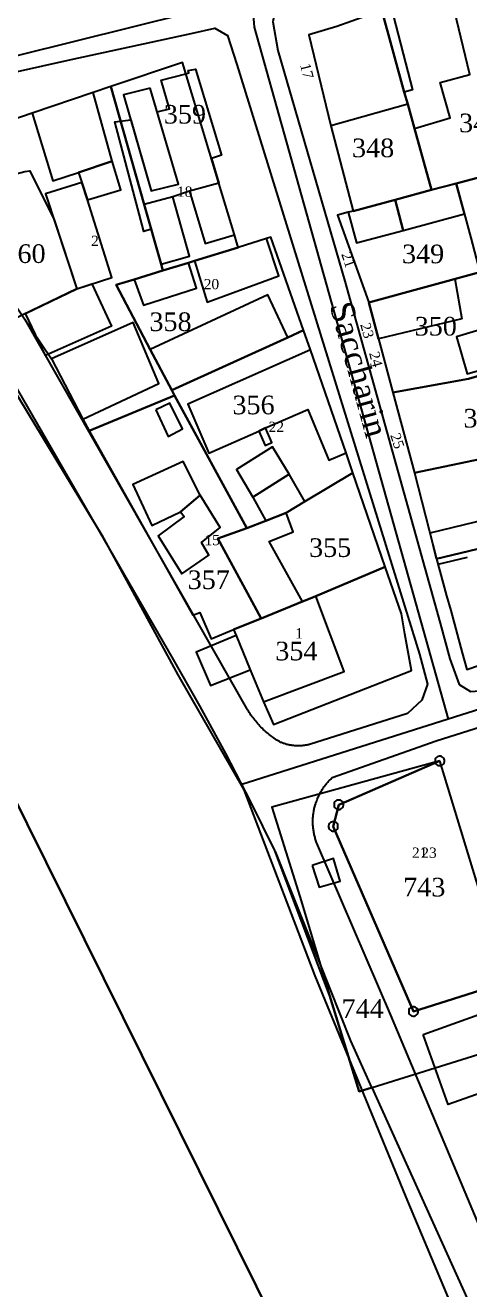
# Model space of a CAD drawing. Extents: x 351895 to 352714, y 545172 to 545744.
# Drawn here: x 352097.5 to 352145.3, y 545243.6 to 545379.3 of the extents above; entities that cross this region are included whole.
import ezdxf

# ---------------------------------------------------------------- set-up
doc = ezdxf.new("R2010")
doc.units = 0
doc.linetypes.add('CONTINU', pattern=[0])
doc.layers.get('0').update_dxf_attribs({"linetype": 'CONTINU'})
for name, color, linetype in [('1LIEUDIT', 7, 'CONTINU'), ('1PARCELLE', 7, 'CONTINU'), ('1SECTION', 7, 'CONTINU'), ('1SUBDSECT', 7, 'CONTINU'), ('1TRONFLUV', 7, 'CONTINU'), ('1ZONCOMM', 7, 'CONTINU'), ('3BATIDUR', 7, 'CONTINU'), ('3BATILEGER', 7, 'CONTINU'), ('3BORNE', 7, 'CONTINU'), ('3NUMVOIE', 7, 'CONTINU'), ('3PARCELLETEX', 7, 'CONTINU'), ('3SENTIER', 7, 'CONTINU'), ('3TOPOLINE', 7, 'CONTINU'), ('3ZONCOMMTEX', 7, 'CONTINU')]:
    doc.layers.add(name, color=color, linetype=linetype)
doc.styles.get("Standard").update_dxf_attribs({"font": 'Times New Roman'})

# ---------------------------------------------------------------- blocks, each defined once
blk = doc.blocks.new('BORLIPRO')
blk.add_lwpolyline([(-0.07, 0.5), (-0.19, 0.47), (-0.31, 0.4), (-0.4, 0.31), (-0.47, 0.19), (-0.5, 0.07), (-0.5, -0.07), (-0.47, -0.19), (-0.4, -0.31), (-0.31, -0.4), (-0.19, -0.47), (-0.07, -0.5), (0.07, -0.5), (0.19, -0.47), (0.31, -0.4), (0.4, -0.31), (0.47, -0.19), (0.5, -0.07), (0.5, 0.07), (0.47, 0.19), (0.4, 0.31), (0.31, 0.4), (0.19, 0.47), (0.07, 0.5)], close=True)

msp = doc.modelspace()

# ---------------------------------------------------------------- linework, layer by layer
at = {"layer": '1LIEUDIT'}
msp.add_lwpolyline([(352285.77, 545669.4), (352171.76, 545638.49), (352161.97, 545635.68), (351994.74, 545590.45), (351985.93, 545588), (351985.93, 545588), (351895.39, 545563.26), (351960.09, 545514.8), (352054.6, 545380.46), (352132.6, 545223.34), (352133.59, 545220.37), (352149.78, 545172.12), (352158.69, 545174.68), (352167.6, 545176.45), (352271.47, 545200.33)], dxfattribs=at)
at = {"layer": '1PARCELLE'}
for points in [[(352135.82, 545380.91), (352138.23, 545372.17), (352138.59, 545370.87), (352139.31, 545368.27), (352141.14, 545361.66), (352143.8, 545362.36), (352150.66, 545364.18), (352151.49, 545364.4), (352151.29, 545365.13), (352149.04, 545373.23), (352148.87, 545373.87), (352148.09, 545373.66), (352145.4, 545383.61), (352143.13, 545382.99), (352136.81, 545381.26), (352135.82, 545380.91)], [(352135.82, 545380.91), (352130.99, 545379.21), (352127.96, 545378.33), (352130.35, 545368.56), (352132.74, 545359.4), (352137.23, 545360.61), (352141.14, 545361.66), (352139.31, 545368.27), (352138.59, 545370.87), (352138.23, 545372.17), (352135.82, 545380.91)], [(352106.7, 545372.76), (352110.29, 545360.09), (352112.11, 545353.69), (352112.3, 545353.01), (352115.06, 545353.86), (352115.68, 545354.05), (352120.39, 545355.5), (352119.99, 545356.84), (352118.31, 545362.4), (352114.4, 545375.35), (352106.7, 545372.76)], [(352106.7, 545372.76), (352104.8, 545372.12), (352098.24, 545369.9), (352095.97, 545369.13), (352088.01, 545367.35), (352084.74, 545366.62), (352100.33, 545343.55), (352103.71, 545337.06), (352104.37, 545335.8), (352113.56, 545339.6), (352113.26, 545340.17), (352110.94, 545344.55), (352107.28, 545351.47), (352109.22, 545352.07), (352112.3, 545353.01), (352112.11, 545353.69), (352110.29, 545360.09), (352106.7, 545372.76)], [(352141.14, 545361.66), (352137.23, 545360.61), (352132.74, 545359.4), (352132.21, 545359.27), (352131.04, 545358.97), (352134.41, 545349.6), (352146.33, 545352.85), (352147.05, 545353.04), (352152.27, 545354.46), (352152.99, 545354.66), (352150.66, 545364.18), (352143.8, 545362.36), (352141.14, 545361.66)], [(352112.3, 545353.01), (352109.22, 545352.07), (352107.28, 545351.47), (352110.94, 545344.55), (352113.26, 545340.17), (352125.72, 545345.84), (352127.41, 545346.6), (352123.88, 545356.6), (352123.43, 545356.46), (352120.39, 545355.5), (352115.68, 545354.05), (352115.06, 545353.86), (352112.3, 545353.01)], [(352152.27, 545354.46), (352147.05, 545353.04), (352146.33, 545352.85), (352134.41, 545349.6), (352136.98, 545339.93), (352145.13, 545341.39), (352154.54, 545344.16), (352157.17, 545344.96), (352153.02, 545351.52), (352152.27, 545354.46)], [(352113.26, 545340.17), (352113.56, 545339.6), (352121.33, 545325.36), (352123.37, 545326.16), (352125.55, 545327.01), (352127.56, 545328.23), (352132.7, 545331.32), (352131.97, 545333.44), (352128.14, 545344.49), (352127.41, 545346.6), (352125.72, 545345.84), (352113.26, 545340.17)], [(352154.54, 545344.16), (352145.13, 545341.39), (352136.98, 545339.93), (352139.34, 545331.29), (352156.78, 545334.97), (352155.17, 545341.58), (352154.54, 545344.16)], [(352113.56, 545339.6), (352104.37, 545335.8), (352115.51, 545316.02), (352116.26, 545316.32), (352117.5, 545313.48), (352119.87, 545314.5), (352122.87, 545315.68), (352121.39, 545318.4), (352118.2, 545324.25), (352121.33, 545325.36), (352113.56, 545339.6)], [(352156.78, 545334.97), (352139.34, 545331.29), (352141.7, 545322.07), (352159.01, 545326.23), (352156.95, 545334.29), (352156.78, 545334.97)], [(352121.33, 545325.36), (352118.2, 545324.25), (352121.39, 545318.4), (352122.87, 545315.68), (352127.29, 545317.49), (352128.66, 545318.05), (352128.74, 545318.08), (352136.16, 545321.21), (352132.7, 545331.32), (352127.56, 545328.23), (352125.55, 545327.01), (352123.37, 545326.16), (352121.33, 545325.36)], [(352159.01, 545326.23), (352141.7, 545322.07), (352142.77, 545318.11), (352143.21, 545316.52), (352144.45, 545311.98), (352144.93, 545310.19), (352161.93, 545315.98), (352160.26, 545321.85), (352159.32, 545325.13), (352159.01, 545326.23)], [(352122.87, 545315.68), (352119.87, 545314.5), (352120.15, 545313.83), (352115.87, 545312.06), (352117.4, 545308.47), (352121.68, 545310.15), (352123.11, 545306.73), (352124.18, 545304.29), (352139, 545310.1), (352138.3, 545314.01), (352137.91, 545316.18), (352136.16, 545321.21), (352128.74, 545318.08), (352128.66, 545318.05), (352127.29, 545317.49), (352122.87, 545315.68)], [(352142.03, 545300.38), (352134.12, 545298.2), (352124, 545295.41), (352127.01, 545285.84), (352130.18, 545275.23), (352133.39, 545264.89), (352134.76, 545265.32), (352151.16, 545270.47), (352149.27, 545276.67), (352139.2, 545273.5), (352130.6, 545293.36), (352131.18, 545295.69), (352142.03, 545300.38)], [(352142.03, 545300.38), (352131.18, 545295.69), (352130.6, 545293.36), (352139.2, 545273.5), (352149.27, 545276.67), (352142.03, 545300.38)]]:
    msp.add_lwpolyline(points, close=True, dxfattribs=at)
at = {"layer": '1SECTION'}
msp.add_lwpolyline([(352271.47, 545200.33), (352167.6, 545176.45), (352158.69, 545174.68), (352149.78, 545172.12), (352133.59, 545220.37), (352132.6, 545223.34), (352054.6, 545380.46), (351960.09, 545514.8), (351895.39, 545563.26), (351985.93, 545588), (351985.93, 545588), (351994.74, 545590.45), (352161.97, 545635.68), (352171.76, 545638.49), (352285.77, 545669.4)], dxfattribs=at)
at = {"layer": '1SUBDSECT'}
msp.add_lwpolyline([(352271.47, 545200.33), (352167.6, 545176.45), (352158.69, 545174.68), (352149.78, 545172.12), (352133.59, 545220.37), (352132.6, 545223.34), (352054.6, 545380.46), (351960.09, 545514.8), (351895.39, 545563.26), (351985.93, 545588), (351985.93, 545588), (351994.74, 545590.45), (352161.97, 545635.68), (352171.76, 545638.49), (352285.77, 545669.4)], dxfattribs=at)
at = {"layer": '1TRONFLUV'}
msp.add_lwpolyline([(352054.6, 545380.46), (352132.6, 545223.34), (352151.11, 545228.26), (352150.38, 545230.83), (352134.76, 545265.32), (352133.39, 545264.89), (352130.18, 545275.23), (352130.18, 545275.23), (352124.33, 545290.78), (352121.73, 545295.99), (352119.04, 545301.17), (352116.25, 545306.29), (352113.3, 545311.52), (352082.18, 545365.34), (352074.38, 545378.85), (352069.49, 545377.64), (352066.24, 545387.96)], dxfattribs=at)
at = {"layer": '1ZONCOMM'}
for points in [[(352101.86, 545490.19), (352108.56, 545447.55), (352121.07, 545391.66), (352122.11, 545379.14), (352142.95, 545304.88)], [(352084.36, 545373.07), (352164.21, 545392.91)], [(352237.38, 545330.92), (352187.82, 545319.07), (352120.76, 545297.85)]]:
    msp.add_lwpolyline(points, dxfattribs=at)
at = {"layer": '3BATIDUR'}
for points in [[(352138.23, 545372.17), (352138.59, 545370.87), (352139.31, 545368.27), (352143.14, 545369.4), (352142.07, 545373.21), (352145.25, 545374.07), (352143.13, 545382.99), (352136.81, 545381.26), (352139.12, 545372.4), (352138.23, 545372.17)], [(352113.38, 545360.94), (352110.29, 545360.09), (352111.04, 545357.44), (352110.26, 545357.22), (352107.14, 545368.96), (352108.84, 545369.2), (352111.05, 545361.58), (352113.97, 545362.28), (352111.68, 545370.05), (352112.99, 545370.37), (352112.11, 545373.44), (352114.77, 545374.13), (352115.07, 545374.22), (352115.02, 545374.5), (352115.79, 545374.62), (352118.61, 545365.4), (352117.51, 545365.04), (352118.31, 545362.4), (352115.14, 545361.54), (352113.38, 545360.94)], [(352110.92, 545372.6), (352108.06, 545371.87), (352111.05, 545361.58), (352113.97, 545362.28), (352110.92, 545372.6)], [(352130.35, 545368.56), (352132.74, 545359.4), (352137.23, 545360.61), (352141.14, 545361.66), (352139.31, 545368.27), (352138.59, 545370.87), (352130.35, 545368.56)], [(352097.47, 545363.63), (352098.01, 545363.73), (352100.61, 545358.44), (352103.05, 545351.06), (352096.2, 545347.76), (352089.54, 545361.55), (352097.47, 545363.63)], [(352146.33, 545352.85), (352147.05, 545353.04), (352152.27, 545354.46), (352152.99, 545354.66), (352150.66, 545364.18), (352143.8, 545362.36), (352145.39, 545356.54), (352146.33, 545352.85)], [(352103.6, 545362.46), (352099.68, 545361.25), (352103.05, 545351.06), (352106.82, 545352.28), (352104.19, 545360.6), (352103.6, 545362.46)], [(352137.23, 545360.61), (352138.12, 545357.32), (352144.69, 545359.1), (352143.81, 545362.36), (352137.23, 545360.61)], [(352120.39, 545355.5), (352115.68, 545354.05), (352117.07, 545349.62), (352124.76, 545352.46), (352123.43, 545356.46), (352120.39, 545355.5)], [(352103.05, 545351.06), (352104.66, 545351.58), (352106.79, 545347.03), (352099.69, 545343.9), (352097.54, 545348.41), (352103.05, 545351.06)], [(352144.4, 545347.82), (352135.45, 545345.68), (352134.41, 545349.6), (352143.64, 545352.12), (352144.4, 545347.82)], [(352113.26, 545340.17), (352125.72, 545345.84), (352123.58, 545350.4), (352110.94, 545344.55), (352113.26, 545340.17)], [(352152.55, 545348.5), (352143.82, 545345.91), (352144.99, 545341.92), (352153.78, 545344.48), (352152.55, 545348.5)], [(352100.33, 545343.55), (352103.71, 545337.06), (352111.86, 545340.9), (352109.12, 545347.43), (352100.33, 545343.55)], [(352121.39, 545318.4), (352122.87, 545315.68), (352127.29, 545317.49), (352123.73, 545323.94), (352126.3, 545324.96), (352125.55, 545327.01), (352123.37, 545326.16), (352121.33, 545325.36), (352118.2, 545324.25), (352121.39, 545318.4)], [(352119.87, 545314.5), (352120.15, 545313.83), (352121.68, 545310.15), (352123.11, 545306.73), (352131.78, 545309.98), (352128.74, 545318.08), (352128.66, 545318.05), (352127.29, 545317.49), (352122.87, 545315.68), (352119.87, 545314.5)], [(352140.26, 545271.04), (352148.54, 545274), (352151.23, 545266.46), (352142.94, 545263.5), (352140.26, 545271.04)]]:
    msp.add_lwpolyline(points, close=True, dxfattribs=at)
at = {"layer": '3BATILEGER'}
for points in [[(352098.24, 545369.9), (352100.46, 545362.64), (352103.22, 545363.55), (352106.84, 545364.74), (352104.8, 545372.12), (352098.24, 545369.9)], [(352103.22, 545363.55), (352103.6, 545362.46), (352104.19, 545360.6), (352107.78, 545361.67), (352106.84, 545364.74), (352103.22, 545363.55)], [(352118.31, 545362.4), (352115.14, 545361.54), (352116.83, 545355.93), (352119.99, 545356.84), (352118.31, 545362.4)], [(352110.29, 545360.09), (352112.11, 545353.69), (352115.16, 545354.57), (352113.38, 545360.94), (352110.29, 545360.09)], [(352132.74, 545359.4), (352132.21, 545359.27), (352133.1, 545355.98), (352138.12, 545357.32), (352137.23, 545360.61), (352132.74, 545359.4)], [(352109.22, 545352.07), (352110.23, 545349.31), (352115.91, 545351.13), (352115.06, 545353.86), (352112.3, 545353.01), (352109.22, 545352.07)], [(352128.14, 545344.49), (352114.96, 545338.69), (352117.23, 545333.43), (352122.59, 545335.79), (352123.32, 545336.12), (352127.85, 545338.11), (352130.12, 545332.65), (352131.97, 545333.44), (352128.14, 545344.49)], [(352111.55, 545338.08), (352112.86, 545335.2), (352114.4, 545336.02), (352113.03, 545338.77), (352111.55, 545338.08)], [(352122.59, 545335.79), (352123.27, 545334.25), (352124, 545334.57), (352123.32, 545336.12), (352122.59, 545335.79)], [(352140.99, 545324.86), (352150.75, 545327.21), (352149.21, 545333.37), (352156.78, 545334.97), (352159.01, 545326.23), (352141.7, 545322.07), (352140.99, 545324.86)], [(352121.94, 545328.7), (352125.86, 545331.15), (352124.07, 545334.1), (352120.21, 545331.66), (352121.94, 545328.7)], [(352114.19, 545327.13), (352116.31, 545328.91), (352114.47, 545332.52), (352109.06, 545330.05), (352111.1, 545325.67), (352114.19, 545327.13)], [(352123.37, 545326.16), (352125.55, 545327.01), (352127.56, 545328.23), (352125.86, 545331.15), (352121.94, 545328.7), (352123.37, 545326.16)], [(352114.19, 545327.13), (352114.58, 545326.61), (352111.8, 545324.56), (352114.34, 545320.45), (352117.23, 545322.48), (352116.43, 545323.83), (352118.44, 545325.43), (352116.31, 545328.91), (352114.19, 545327.13)], [(352128.33, 545289.18), (352129.08, 545286.84), (352131.34, 545287.47), (352130.62, 545289.92), (352128.33, 545289.18)]]:
    msp.add_lwpolyline(points, close=True, dxfattribs=at)
at = {"layer": '3SENTIER'}
for points in [[(352029.67, 545448.31), (352037.03, 545436.61), (352045.17, 545424.13), (352054.24, 545412.57), (352063.65, 545395.1), (352069.22, 545386.82), (352075.66, 545375.26), (352084.72, 545359.23), (352105.74, 545324.61), (352113.89, 545309.63), (352120.98, 545297.28), (352128.6, 545277.31), (352138.58, 545253.13), (352147.52, 545231.85), (352150.15, 545227.39)], [(352131.84, 545351.86), (352142.07, 545315.16), (352143.1, 545311.34), (352144.11, 545308.6), (352145.34, 545307.83), (352147.32, 545307.98), (352181.39, 545319.06), (352183.02, 545320.15), (352183.76, 545321.48), (352183.46, 545323.26), (352167.22, 545389.22), (352166.38, 545391.28), (352165.35, 545392.1), (352163.95, 545391.9), (352134.6, 545384.98), (352126.36, 545383.11), (352124.48, 545381.6), (352124.09, 545379.69), (352124.66, 545376.63), (352131.84, 545351.86)], [(352087.21, 545372.27), (352102.46, 545375.68), (352115.32, 545378.47), (352117.86, 545379.02), (352119.25, 545378.24), (352120.25, 545375.14), (352139.87, 545311.86), (352140.71, 545308.61), (352140.11, 545306.9), (352138.57, 545305.47), (352128.04, 545302.15)], [(352121.3, 545306.03), (352097.49, 545347.75)], [(352130.49, 545298.6), (352141.64, 545302.54), (352160.79, 545308.6), (352180.66, 545315.05), (352182.61, 545315.08), (352184.34, 545314.59), (352186.04, 545312.81), (352203.61, 545250.11), (352204.42, 545246.75), (352203.6, 545243.9), (352201.24, 545241.23), (352196.73, 545239.87), (352188.98, 545238.7), (352181.12, 545237.93), (352176.8, 545237.56)], [(352125.02, 545302.35), (352124.98, 545302.37), (352124.84, 545302.46), (352124.69, 545302.54), (352124.55, 545302.63), (352124.4, 545302.72), (352124.26, 545302.82), (352124.12, 545302.92), (352123.99, 545303.01), (352123.85, 545303.12), (352123.72, 545303.22), (352123.59, 545303.33), (352123.46, 545303.43), (352123.33, 545303.54), (352123.2, 545303.66), (352123.08, 545303.77), (352122.95, 545303.89), (352122.83, 545304.01), (352122.72, 545304.13), (352122.6, 545304.25), (352122.49, 545304.38), (352122.37, 545304.51), (352122.27, 545304.64), (352122.16, 545304.77), (352122.05, 545304.9), (352121.95, 545305.04), (352121.85, 545305.17), (352121.75, 545305.31), (352121.66, 545305.45), (352121.57, 545305.59), (352121.48, 545305.74), (352121.39, 545305.88), (352121.3, 545306.03)], [(352128.84, 545291.57), (352128.81, 545291.64), (352128.77, 545291.75), (352128.74, 545291.85), (352128.7, 545291.96), (352128.67, 545292.07), (352128.64, 545292.17), (352128.61, 545292.28), (352128.58, 545292.39), (352128.56, 545292.5), (352128.54, 545292.61), (352128.51, 545292.72), (352128.5, 545292.83), (352128.48, 545292.94), (352128.46, 545293.05), (352128.45, 545293.16), (352128.44, 545293.27), (352128.43, 545293.38), (352128.42, 545293.49), (352128.41, 545293.61), (352128.41, 545293.72), (352128.41, 545293.83), (352128.41, 545293.94), (352128.41, 545294.05), (352128.42, 545294.16), (352128.42, 545294.27), (352128.43, 545294.39), (352128.44, 545294.5), (352128.45, 545294.61), (352128.46, 545294.72), (352128.48, 545294.83), (352128.5, 545294.94), (352128.52, 545295.05), (352128.54, 545295.16), (352128.56, 545295.27), (352128.59, 545295.38), (352128.61, 545295.49), (352128.64, 545295.59), (352128.67, 545295.7), (352128.71, 545295.81), (352128.74, 545295.91), (352128.78, 545296.02), (352128.82, 545296.12), (352128.86, 545296.23), (352128.9, 545296.33), (352128.94, 545296.43), (352128.99, 545296.54), (352129.04, 545296.64), (352129.08, 545296.74), (352129.14, 545296.84), (352129.19, 545296.94), (352129.24, 545297.03), (352129.3, 545297.13), (352129.36, 545297.23), (352129.42, 545297.32), (352129.48, 545297.41), (352129.54, 545297.51), (352129.6, 545297.6), (352129.67, 545297.69), (352129.74, 545297.78), (352129.8, 545297.86), (352129.88, 545297.95), (352129.95, 545298.04), (352130.02, 545298.12), (352130.1, 545298.2), (352130.17, 545298.29), (352130.25, 545298.37), (352130.33, 545298.44), (352130.41, 545298.52), (352130.49, 545298.6)], [(352136.79, 545273.1), (352128.84, 545291.57)], [(352129.14, 545278.71), (352124.38, 545290.66)]]:
    msp.add_lwpolyline(points, dxfattribs=at)
at = {"layer": '3TOPOLINE'}
for points in [[(352141.85, 545321.49), (352145.01, 545322.24)], [(352128.04, 545302.15), (352128.01, 545302.14), (352127.93, 545302.12), (352127.85, 545302.11), (352127.77, 545302.09), (352127.68, 545302.07), (352127.6, 545302.06), (352127.52, 545302.05), (352127.43, 545302.04), (352127.35, 545302.03), (352127.26, 545302.02), (352127.18, 545302.01), (352127.09, 545302.01), (352127.01, 545302), (352126.92, 545302), (352126.84, 545302), (352126.75, 545302), (352126.67, 545302), (352126.58, 545302.01), (352126.5, 545302.01), (352126.42, 545302.02), (352126.33, 545302.03), (352126.25, 545302.04), (352126.16, 545302.05), (352126.08, 545302.06), (352126, 545302.07), (352125.91, 545302.09), (352125.83, 545302.11), (352125.75, 545302.12), (352125.66, 545302.14), (352125.58, 545302.16), (352125.5, 545302.19), (352125.42, 545302.21), (352125.34, 545302.24), (352125.26, 545302.26), (352125.18, 545302.29), (352125.1, 545302.32), (352125.02, 545302.35)], [(352132.47, 545270.36), (352129.14, 545278.71)], [(352147.77, 545246.96), (352136.79, 545273.1)], [(352134.75, 545265.32), (352132.47, 545270.36)]]:
    msp.add_lwpolyline(points, dxfattribs=at)

# ---------------------------------------------------------------- block references
at = {"layer": '3BORNE'}
for p in [(352142.03, 545300.38), (352131.18, 545295.69), (352130.6, 545293.36), (352139.2, 545273.5)]:
    msp.add_blockref('BORLIPRO', p, dxfattribs=at)

# ---------------------------------------------------------------- texts
at = {"layer": '3NUMVOIE'}
for s, rotation, p in [('17', 284.3, (352127.03, 545375.1)), ('21', 288.9, (352131.44, 545354.78)), ('23', 286.1, (352133.48, 545347.22)), ('24', 285.4, (352134.43, 545344.15)), ('25', 288.4, (352136.7, 545335.35))]:
    msp.add_text(s, height=1.1, rotation=rotation, dxfattribs=at).set_placement(p)
for s, p in [('18', (352113.81, 545360.93)), ('2', (352104.58, 545355.65)), ('20', (352116.68, 545351.01)), ('22', (352123.65, 545335.69)), ('15', (352116.76, 545323.54)), ('1', (352126.5, 545313.53)), ('21', (352139.05, 545289.99)), ('23', (352140.05, 545289.99))]:
    msp.add_text(s, height=1.1, dxfattribs=at).set_placement(p)
at = {"layer": '3PARCELLETEX'}
for s, p in [('359', (352112.4, 545368.79)), ('347', (352144.11, 545367.86)), ('348', (352132.61, 545365.18)), ('360', (352095.17, 545353.83)), ('349', (352137.98, 545353.8)), ('358', (352110.85, 545346.52)), ('350', (352139.34, 545346.04)), ('356', (352119.77, 545337.59)), ('351', (352144.58, 545336.17)), ('355', (352128, 545322.28)), ('357', (352114.96, 545318.83)), ('354', (352124.37, 545311.18)), ('743', (352138.11, 545285.84)), ('744', (352131.49, 545272.81))]:
    msp.add_text(s, height=2, dxfattribs=at).set_placement(p)
at = {"layer": '3ZONCOMMTEX'}
msp.add_text('Saccharin', height=2.5, rotation=285.4, dxfattribs=at).set_placement((352130.2, 545349.25))

doc.saveas('drawing.dxf')
